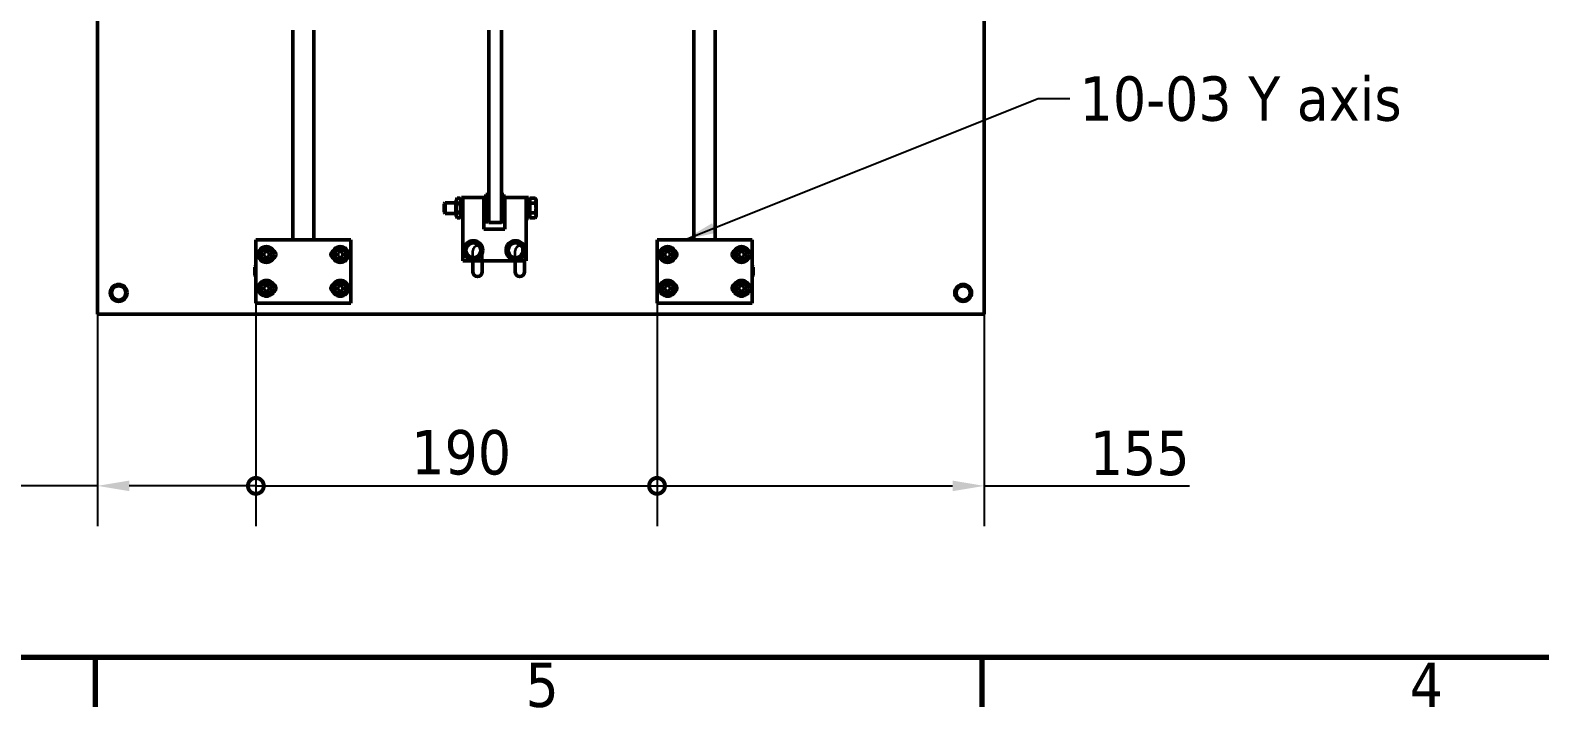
# Model space of a CAD drawing. Header units: millimetres. Extents: x -1328 to 2520, y -765 to 1782.
# Drawn here: x 389 to 1104, y 36 to 357 of the extents above; entities that cross this region are included whole.
import ezdxf

# ---------------------------------------------------------------- set-up
doc = ezdxf.new("R2010")
doc.units = ezdxf.units.MM
doc.header["$LTSCALE"] = 6
for name, color, linetype, lineweight in [('Border (ISO)', 7, 'Continuous', 70), ('Dimension (ISO)', 7, 'Continuous', 25), ('Reference (ISO)', 7, 'Continuous', 35), ('Symbol (ISO)', 7, 'Continuous', 25), ('Visible (ISO)', 7, 'Continuous', 50)]:
    doc.layers.add(name, color=color, linetype=linetype, lineweight=lineweight)
doc.styles.add('Note Text (ISO)', font='tahoma.ttf')
doc.dimstyles.new('Default (ISO)', dxfattribs={"dimscale": 6, "dimtxt": 3.5, "dimasz": 2.5, "dimexe": 3.175, "dimexo": 0, "dimgap": 0.762, "dimtad": 1, "dimrnd": 1e-08, "dimzin": 0, "dimtxsty": 'Note Text (ISO)', "dimcen": 0.09, "dimdle": 10, "dimclrd": 256, "dimclre": 256, "dimclrt": 256, "dimazin": 0, "dimtfac": 1.001486, "dimtmove": 0, "dimatfit": 3, "dimfxl": 1, "dimtolj": 1, "dimtzin": 0, "dimlwd": -1, "dimlwe": -1, "dimarcsym": 0})
doc.dimstyles.new('Default - Method 1b (ISO)$7', dxfattribs={"dimscale": 6, "dimtxt": 3.5, "dimasz": 2.5, "dimexe": 3.175, "dimexo": 0, "dimgap": 0.762, "dimtad": 1, "dimtoh": 1, "dimrnd": 1e-08, "dimtxsty": 'Note Text (ISO)', "dimcen": 0.09, "dimdle": 10, "dimclrd": 256, "dimclre": 256, "dimclrt": 256, "dimazin": 2, "dimtfac": 1, "dimtmove": 0, "dimatfit": 3, "dimfxl": 1, "dimtolj": 1, "dimlwd": -1, "dimlwe": -1, "dimarcsym": 0})

# ---------------------------------------------------------------- blocks, each defined once
blk = doc.blocks.new('Borders Default Border')
at = {"layer": 'Border (ISO)'}
for p, q in [((70, 10), (70, 6.1)), ((140, 10), (140, 6.1))]:
    blk.add_line(p, q, dxfattribs=at)
at = {"layer": 'Border (ISO)', "flags": 128}
blk.add_lwpolyline([(10, 10), (10, 287), (410, 287), (410, 10), (10, 10)], dxfattribs=at)
at = {"layer": 'Border (ISO)', "char_height": 3.5, "attachment_point": 7, "style": 'Note Text (ISO)'}
for s, insert in [('5', (103.98, 6.03)), ('4', (173.78, 6.1))]:
    blk.add_mtext(s, dxfattribs=dict(at, insert=insert))
blk = doc.blocks.new('_DotSmall')
at = {"color": 0, "linetype": 'ByBlock', "const_width": 0.5}
blk.add_lwpolyline([(-0.0625, 0, 1), (0.0625, 0, 1)], format="xyb", close=True, dxfattribs=at)
blk = doc.blocks.new('*D24')
at = {"layer": 'Defpoints', "color": 0, "transparency": 16777216}
for p in [(421.18, 222.64), (496.18, 227.83), (496.18, 141.26)]:
    blk.add_point(p, dxfattribs=at)
at = {"layer": 'Dimension (ISO)', "transparency": 16777216}
for p, q in [((421.18, 222.64), (421.18, 122.21)), ((496.18, 227.83), (496.18, 122.21)), ((421.18, 141.26), (286.98, 141.26)), ((496.18, 141.26), (436.18, 141.26))]:
    blk.add_line(p, q, dxfattribs=at)
blk.add_solid([(436.18, 143.76), (436.18, 138.76), (421.18, 141.26)], dxfattribs=at)
at = {"layer": 'Dimension (ISO)', "transparency": 16777216, "xscale": 15, "yscale": 15, "zscale": 15}
blk.add_blockref('_DotSmall', (496.18, 141.26), dxfattribs=at)
at = {"layer": 'Dimension (ISO)', "transparency": 16777216, "insert": (291.55, 167.71), "char_height": 21, "attachment_point": 1, "style": 'Note Text (ISO)'}
blk.add_mtext('\\A1;\\fTahoma|b0|i0;\\H21.0000;75±2.5', dxfattribs=at)
blk = doc.blocks.new('*D26')
at = {"layer": 'Defpoints', "color": 0, "transparency": 16777216}
for p in [(496.18, 227.83), (686.18, 227.83), (686.18, 141.26)]:
    blk.add_point(p, dxfattribs=at)
at = {"layer": 'Dimension (ISO)', "transparency": 16777216}
for p, q in [((496.18, 227.83), (496.18, 122.21)), ((686.18, 227.83), (686.18, 122.21)), ((496.18, 141.26), (686.18, 141.26))]:
    blk.add_line(p, q, dxfattribs=at)
at = {"layer": 'Dimension (ISO)', "transparency": 16777216, "xscale": 15, "yscale": 15, "zscale": 15, "rotation": 180}
blk.add_blockref('_DotSmall', (496.18, 141.26), dxfattribs=at)
at = {"layer": 'Dimension (ISO)', "transparency": 16777216, "xscale": 15, "yscale": 15, "zscale": 15}
blk.add_blockref('_DotSmall', (686.18, 141.26), dxfattribs=at)
at = {"layer": 'Dimension (ISO)', "transparency": 16777216, "insert": (569.77, 167.7), "char_height": 21, "attachment_point": 1, "style": 'Note Text (ISO)'}
blk.add_mtext('\\A1;190', dxfattribs=at)
blk = doc.blocks.new('*D27')
at = {"layer": 'Defpoints', "color": 0, "transparency": 16777216}
for p in [(686.18, 227.83), (841.18, 222.64), (841.18, 141.26)]:
    blk.add_point(p, dxfattribs=at)
at = {"layer": 'Dimension (ISO)', "transparency": 16777216}
for p, q in [((686.18, 227.83), (686.18, 122.21)), ((841.18, 222.64), (841.18, 122.21)), ((686.18, 141.26), (826.18, 141.26)), ((841.18, 141.26), (938.33, 141.26))]:
    blk.add_line(p, q, dxfattribs=at)
blk.add_solid([(826.18, 143.76), (826.18, 138.76), (841.18, 141.26)], dxfattribs=at)
at = {"layer": 'Dimension (ISO)', "transparency": 16777216, "xscale": 15, "yscale": 15, "zscale": 15, "rotation": 180}
blk.add_blockref('_DotSmall', (686.18, 141.26), dxfattribs=at)
at = {"layer": 'Dimension (ISO)', "transparency": 16777216, "insert": (891.15, 167.34), "char_height": 21, "attachment_point": 1, "style": 'Note Text (ISO)'}
blk.add_mtext('\\A1;155', dxfattribs=at)

msp = doc.modelspace()

# ---------------------------------------------------------------- linework, layer by layer
at = {"layer": 'Reference (ISO)'}
for p, q in [((421.18, 517.64), (421.18, 222.64)), ((841.18, 222.64), (841.18, 517.64)), ((498.68, 253.08), (503.68, 253.08)), ((533.68, 253.08), (538.68, 253.08)), ((598.93, 242.64), (598.93, 252.64)), ((603.43, 252.64), (603.43, 242.64)), ((618.93, 242.64), (618.93, 252.64)), ((623.43, 252.64), (623.43, 242.64)), ((688.68, 253.08), (693.68, 253.08)), ((723.68, 253.08), (728.68, 253.08)), ((503.68, 248.58), (498.68, 248.58)), ((538.68, 248.58), (533.68, 248.58)), ((693.68, 248.58), (688.68, 248.58)), ((728.68, 248.58), (723.68, 248.58)), ((498.68, 237.08), (503.68, 237.08)), ((533.68, 237.08), (538.68, 237.08)), ((688.68, 237.08), (693.68, 237.08)), ((723.68, 237.08), (728.68, 237.08)), ((503.68, 232.58), (498.68, 232.58)), ((538.68, 232.58), (533.68, 232.58)), ((693.68, 232.58), (688.68, 232.58)), ((728.68, 232.58), (723.68, 232.58)), ((421.18, 222.64), (841.18, 222.64))]:
    msp.add_line(p, q, dxfattribs=at)
for centre, radius in [((431.18, 232.64), 4), ((431.18, 232.64), 4), ((431.18, 232.64), 3.38), ((831.18, 232.64), 4), ((831.18, 232.64), 4), ((831.18, 232.64), 3.38)]:
    msp.add_circle(centre, radius, dxfattribs=at)
for centre, start, end in [((498.68, 250.83), 90, 270), ((503.68, 250.83), 270, 90), ((533.68, 250.83), 90, 270), ((538.68, 250.83), 270, 90), ((601.18, 252.64), 0, 180), ((621.18, 252.64), 0, 180), ((688.68, 250.83), 90, 270), ((693.68, 250.83), 270, 90), ((723.68, 250.83), 90, 270), ((728.68, 250.83), 270, 90), ((498.68, 234.83), 90, 270), ((503.68, 234.83), 270, 90), ((533.68, 234.83), 90, 270), ((538.68, 234.83), 270, 90), ((601.18, 242.64), 180, 0), ((621.18, 242.64), 180, 0), ((688.68, 234.83), 90, 270), ((693.68, 234.83), 270, 90), ((723.68, 234.83), 90, 270), ((728.68, 234.83), 270, 90)]:
    msp.add_arc(centre, 2.25, start, end, dxfattribs=at)
at = {"layer": 'Visible (ISO)'}
for p, q in [((421.18, 517.64), (421.18, 222.64)), ((841.18, 222.64), (841.18, 517.64)), ((513.68, 257.83), (513.68, 357.07)), ((523.68, 257.83), (523.68, 357.07)), ((606.56, 272.92), (606.56, 357.07)), ((612.56, 357.07), (612.56, 272.92)), ((703.68, 257.83), (703.68, 357.07)), ((713.68, 257.83), (713.68, 357.07)), ((605.16, 266.33), (605.16, 279.33)), ((605.16, 279.33), (606.16, 279.33)), ((606.16, 266.33), (606.16, 279.33)), ((613.56, 279.33), (612.56, 279.33)), ((613.56, 266.33), (613.56, 279.33)), ((585.36, 274.84), (585.85, 275.33)), ((585.36, 270.82), (585.36, 274.84)), ((585.85, 275.33), (585.85, 270.33)), ((590.85, 275.33), (585.85, 275.33)), ((590.85, 276.28), (591.53, 277.45)), ((590.85, 276.28), (590.85, 269.38)), ((591.53, 277.45), (592.88, 277.45)), ((591.53, 275.14), (592.88, 275.14)), ((593.55, 276.28), (592.88, 277.45)), ((593.55, 277.83), (593.55, 267.83)), ((593.55, 277.83), (594.16, 277.83)), ((604.16, 277.83), (594.16, 277.83)), ((594.16, 277.83), (594.16, 247.83)), ((604.16, 262.83), (604.16, 277.83)), ((605.16, 275.33), (604.16, 275.33)), ((606.56, 277.63), (606.16, 277.63)), ((606.56, 272.92), (606.56, 265.92)), ((612.56, 265.92), (612.56, 272.92)), ((614.16, 275.33), (613.56, 275.33)), ((614.16, 277.83), (614.16, 262.83)), ((624.16, 277.83), (614.16, 277.83)), ((624.16, 277.83), (624.16, 247.83)), ((624.36, 275.12), (624.16, 275.12)), ((624.36, 267.83), (624.36, 277.83)), ((625.36, 277.83), (624.36, 277.83)), ((625.36, 267.83), (625.36, 277.83)), ((625.86, 276.18), (625.36, 276.18)), ((625.86, 277.45), (628.5, 277.45)), ((625.86, 275.14), (625.86, 277.45)), ((625.86, 275.14), (628.5, 275.14)), ((625.86, 270.52), (625.86, 275.14)), ((628.86, 276.83), (628.5, 277.45)), ((628.86, 276.3), (628.86, 276.83)), ((628.86, 272.83), (628.86, 276.3)), ((628.86, 269.37), (628.86, 272.83)), ((585.36, 270.82), (585.85, 270.33)), ((590.85, 270.33), (585.85, 270.33)), ((590.85, 269.38), (591.53, 268.21)), ((591.53, 270.52), (592.88, 270.52)), ((591.53, 268.21), (592.88, 268.21)), ((593.55, 269.38), (592.88, 268.21)), ((593.55, 267.83), (594.16, 267.83)), ((605.16, 270.33), (604.16, 270.33)), ((605.16, 266.33), (606.16, 266.33)), ((606.56, 268.03), (606.16, 268.03)), ((612.56, 265.92), (606.56, 265.92)), ((613.56, 266.33), (612.56, 266.33)), ((614.16, 270.33), (613.56, 270.33)), ((624.36, 270.55), (624.16, 270.55)), ((625.36, 267.83), (624.36, 267.83)), ((625.86, 269.48), (625.36, 269.48)), ((625.86, 270.52), (628.5, 270.52)), ((625.86, 268.21), (625.86, 270.52)), ((625.86, 268.21), (628.5, 268.21)), ((628.86, 268.83), (628.5, 268.21)), ((628.86, 268.83), (628.86, 269.37)), ((496.18, 257.83), (496.18, 227.83)), ((541.18, 257.83), (496.18, 257.83)), ((541.18, 257.83), (541.18, 227.83)), ((614.16, 262.83), (604.16, 262.83)), ((686.18, 257.83), (686.18, 227.83)), ((731.18, 257.83), (686.18, 257.83)), ((731.18, 257.83), (731.18, 227.83)), ((499.93, 251.56), (501.18, 252.28)), ((499.93, 250.11), (499.93, 251.56)), ((501.18, 252.28), (502.43, 251.56)), ((502.43, 251.56), (502.43, 250.11)), ((534.93, 251.56), (536.18, 252.28)), ((534.93, 250.11), (534.93, 251.56)), ((536.18, 252.28), (537.43, 251.56)), ((537.43, 251.56), (537.43, 250.11)), ((689.93, 251.56), (691.18, 252.28)), ((689.93, 250.11), (689.93, 251.56)), ((691.18, 252.28), (692.43, 251.56)), ((692.43, 251.56), (692.43, 250.11)), ((724.93, 251.56), (726.18, 252.28)), ((724.93, 250.11), (724.93, 251.56)), ((726.18, 252.28), (727.43, 251.56)), ((727.43, 251.56), (727.43, 250.11)), ((495.69, 244.84), (496.18, 245.33)), ((495.69, 240.82), (495.69, 244.84)), ((501.18, 249.39), (499.93, 250.11)), ((502.43, 250.11), (501.18, 249.39)), ((536.18, 249.39), (534.93, 250.11)), ((537.43, 250.11), (536.18, 249.39)), ((624.16, 247.83), (594.16, 247.83)), ((598.93, 242.64), (598.93, 247.83)), ((603.43, 247.83), (603.43, 242.64)), ((618.93, 242.64), (618.93, 247.83)), ((623.43, 247.83), (623.43, 242.64)), ((691.18, 249.39), (689.93, 250.11)), ((692.43, 250.11), (691.18, 249.39)), ((726.18, 249.39), (724.93, 250.11)), ((727.43, 250.11), (726.18, 249.39)), ((731.67, 244.84), (731.18, 245.33)), ((731.67, 244.84), (731.67, 240.82)), ((495.69, 240.82), (496.18, 240.33)), ((499.93, 235.56), (501.18, 236.28)), ((501.18, 236.28), (502.43, 235.56)), ((534.93, 235.56), (536.18, 236.28)), ((536.18, 236.28), (537.43, 235.56)), ((689.93, 235.56), (691.18, 236.28)), ((691.18, 236.28), (692.43, 235.56)), ((724.93, 235.56), (726.18, 236.28)), ((726.18, 236.28), (727.43, 235.56)), ((731.67, 240.82), (731.18, 240.33)), ((499.93, 234.11), (499.93, 235.56)), ((501.18, 233.39), (499.93, 234.11)), ((502.43, 234.11), (501.18, 233.39)), ((502.43, 235.56), (502.43, 234.11)), ((534.93, 234.11), (534.93, 235.56)), ((536.18, 233.39), (534.93, 234.11)), ((537.43, 234.11), (536.18, 233.39)), ((537.43, 235.56), (537.43, 234.11)), ((689.93, 234.11), (689.93, 235.56)), ((691.18, 233.39), (689.93, 234.11)), ((692.43, 234.11), (691.18, 233.39)), ((692.43, 235.56), (692.43, 234.11)), ((724.93, 234.11), (724.93, 235.56)), ((726.18, 233.39), (724.93, 234.11)), ((727.43, 234.11), (726.18, 233.39)), ((727.43, 235.56), (727.43, 234.11)), ((421.18, 222.64), (841.18, 222.64)), ((541.18, 227.83), (496.18, 227.83)), ((731.18, 227.83), (686.18, 227.83))]:
    msp.add_line(p, q, dxfattribs=at)
for centre, radius in [((501.18, 250.83), 3.77), ((501.18, 250.83), 2.75), ((536.18, 250.83), 3.77), ((536.18, 250.83), 2.75), ((599.16, 252.83), 4.5), ((619.16, 252.83), 4.5), ((691.18, 250.83), 3.77), ((691.18, 250.83), 2.75), ((726.18, 250.83), 3.77), ((726.18, 250.83), 2.75), ((431.18, 232.64), 4), ((431.18, 232.64), 4), ((431.18, 232.64), 3.38), ((501.18, 234.83), 3.77), ((501.18, 234.83), 2.75), ((536.18, 234.83), 3.77), ((536.18, 234.83), 2.75), ((691.18, 234.83), 3.77), ((691.18, 234.83), 2.75), ((726.18, 234.83), 3.77), ((726.18, 234.83), 2.75), ((831.18, 232.64), 4), ((831.18, 232.64), 4), ((831.18, 232.64), 3.38)]:
    msp.add_circle(centre, radius, dxfattribs=at)
for centre, radius, start, end in [((599.16, 252.83), 3.5, 150, 210), ((599.16, 252.83), 3.5, 90, 150), ((599.16, 252.83), 3.5, 210, 270), ((599.16, 252.83), 3.5, 30, 90), ((599.16, 252.83), 3.5, 270, 330), ((599.16, 252.83), 3.5, 330, 30), ((619.16, 252.83), 3.5, 150, 210), ((619.16, 252.83), 3.5, 90, 150), ((619.16, 252.83), 3.5, 210, 270), ((619.16, 252.83), 3.5, 30, 90), ((619.16, 252.83), 3.5, 270, 330), ((619.16, 252.83), 3.5, 330, 30), ((601.18, 242.64), 2.25, 180, 0), ((621.18, 242.64), 2.25, 180, 0)]:
    msp.add_arc(centre, radius, start, end, dxfattribs=at)
for points, weights in [([(591.53, 277.45), (590.86, 276.3), (591.53, 275.14)], [1, 1.15470053838, 1]), ([(591.53, 275.14), (590.86, 272.83), (591.53, 270.52)], [1, 1.15470053838, 1]), ([(592.88, 275.14), (593.54, 276.3), (592.88, 277.45)], [1, 1.15470053838, 1]), ([(592.88, 270.52), (593.54, 272.83), (592.88, 275.14)], [1, 1.15470053838, 1]), ([(628.86, 276.3), (628.86, 276.83), (628.5, 277.45)], [1, 1.0379548493, 1]), ([(628.5, 275.14), (628.86, 275.76), (628.86, 276.3)], [1, 1.0379548493, 1]), ([(628.86, 272.83), (628.86, 273.91), (628.5, 275.14)], [1, 1.0379548493, 1]), ([(628.5, 270.52), (628.86, 271.76), (628.86, 272.83)], [1, 1.0379548493, 1]), ([(591.53, 270.52), (590.86, 269.37), (591.53, 268.21)], [1, 1.15470053838, 1]), ([(592.88, 268.21), (593.54, 269.37), (592.88, 270.52)], [1, 1.15470053838, 1]), ([(628.86, 269.37), (628.86, 269.91), (628.5, 270.52)], [1, 1.0379548493, 1]), ([(628.5, 268.21), (628.86, 268.83), (628.86, 269.37)], [1, 1.0379548493, 1]), ([(595.12, 252.83), (595.66, 253.77), (596.13, 254.58)], [1, 1.0379548493, 1]), ([(596.13, 251.08), (595.66, 251.9), (595.12, 252.83)], [1, 1.0379548493, 1]), ([(596.13, 254.58), (596.6, 255.4), (597.14, 256.33)], [1, 1.0379548493, 1]), ([(597.14, 249.33), (596.6, 250.27), (596.13, 251.08)], [1, 1.0379548493, 1]), ([(597.14, 256.33), (598.22, 256.33), (599.16, 256.33)], [1, 1.0379548493, 1]), ([(599.16, 256.33), (600.1, 256.33), (601.18, 256.33)], [1, 1.0379548493, 1]), ([(601.18, 256.33), (601.72, 255.4), (602.19, 254.58)], [1, 1.0379548493, 1]), ([(602.19, 251.08), (601.72, 250.27), (601.18, 249.33)], [1, 1.0379548493, 1]), ([(602.19, 254.58), (602.66, 253.77), (603.2, 252.83)], [1, 1.0379548493, 1]), ([(603.2, 252.83), (602.66, 251.9), (602.19, 251.08)], [1, 1.0379548493, 1]), ([(615.12, 252.83), (615.66, 253.77), (616.13, 254.58)], [1, 1.0379548493, 1]), ([(616.13, 251.08), (615.66, 251.9), (615.12, 252.83)], [1, 1.0379548493, 1]), ([(616.13, 254.58), (616.6, 255.4), (617.14, 256.33)], [1, 1.0379548493, 1]), ([(617.14, 249.33), (616.6, 250.27), (616.13, 251.08)], [1, 1.0379548493, 1]), ([(617.14, 256.33), (618.22, 256.33), (619.16, 256.33)], [1, 1.0379548493, 1]), ([(619.16, 256.33), (620.1, 256.33), (621.18, 256.33)], [1, 1.0379548493, 1]), ([(621.18, 256.33), (621.72, 255.4), (622.19, 254.58)], [1, 1.0379548493, 1]), ([(622.19, 251.08), (621.72, 250.27), (621.18, 249.33)], [1, 1.0379548493, 1]), ([(622.19, 254.58), (622.66, 253.77), (623.2, 252.83)], [1, 1.0379548493, 1]), ([(623.2, 252.83), (622.66, 251.9), (622.19, 251.08)], [1, 1.0379548493, 1]), ([(599.16, 249.33), (598.22, 249.33), (597.14, 249.33)], [1, 1.0379548493, 1]), ([(601.18, 249.33), (600.1, 249.33), (599.16, 249.33)], [1, 1.0379548493, 1]), ([(619.16, 249.33), (618.22, 249.33), (617.14, 249.33)], [1, 1.0379548493, 1]), ([(621.18, 249.33), (620.1, 249.33), (619.16, 249.33)], [1, 1.0379548493, 1])]:
    msp.add_rational_spline(points, weights, degree=2, dxfattribs=at)

# ---------------------------------------------------------------- block references
at = {"xscale": 6, "yscale": 6, "zscale": 6}
msp.add_blockref('Borders Default Border', (0, 0), dxfattribs=at)

# ---------------------------------------------------------------- texts
at = {"layer": 'Symbol (ISO)', "insert": (886.34, 335.18), "char_height": 21, "width": 157.1426, "attachment_point": 1, "style": 'Note Text (ISO)'}
msp.add_mtext('\\fTahoma|b0|i0;10-03 Y axis', dxfattribs=at)

# ---------------------------------------------------------------- dimensions: what is measured, and where the dimension line sits
at = {"layer": 'Dimension (ISO)'}
dim = msp.add_linear_dim(base=(496.18, 141.26), p1=(421.18, 222.64), p2=(496.18, 227.83), angle=180, text='\\fTahoma|b0|i0;\\H21.0000;<>±2.5', dimstyle='Default (ISO)', override={"dimgap": 0.762, "dimdec": 0, "dimblk2": 'DotSmall', "dimsah": 1, "dimdle": 0, "dimtol": 0, "dimlim": 0, "dimtp": 0, "dimtm": 0, "dimtdec": 2, "dimtofl": 0, "dimatfit": 2}, dxfattribs=at)
dim.commit()
dim.dimension.update_dxf_attribs({"geometry": '*D24', "text_midpoint": (336.51, 141.26), "dimtype": 160})
for base, p1, p2, override, picture, middle in [((686.18, 141.26), (496.18, 227.83), (686.18, 227.83), {"dimgap": 0.762, "dimdec": 0, "dimblk1": 'DotSmall', "dimblk2": 'DotSmall', "dimsah": 1, "dimdle": 0, "dimtol": 0, "dimlim": 0, "dimtp": 0, "dimtm": 0, "dimtdec": 2, "dimtofl": 0, "dimatfit": 1}, '*D26', (591.24, 141.26)), ((841.18, 141.26), (686.18, 227.83), (841.18, 222.64), {"dimgap": 0.762, "dimdec": 0, "dimblk1": 'DotSmall', "dimsah": 1, "dimdle": 0, "dimtol": 0, "dimlim": 0, "dimtp": 0, "dimtm": 0, "dimtdec": 2, "dimtofl": 0, "dimatfit": 2}, '*D27', (912.46, 141.26))]:
    dim = msp.add_linear_dim(base=base, p1=p1, p2=p2, angle=180, dimstyle='Default (ISO)', override=override, dxfattribs=at)
    dim.commit()
    dim.dimension.update_dxf_attribs({"geometry": picture, "text_midpoint": middle, "dimtype": 160})

# ---------------------------------------------------------------- leaders
at = {"layer": 'Symbol (ISO)', "annotation_type": 0, "has_hookline": 1, "hookline_direction": 0, "text_width": 153.47}
msp.add_leader([(699.25, 257.83), (866.77, 324.68), (881.77, 324.68)], dimstyle='Default - Method 1b (ISO)$7', override={"dimtad": 0}, dxfattribs=at)

doc.saveas('drawing.dxf')
